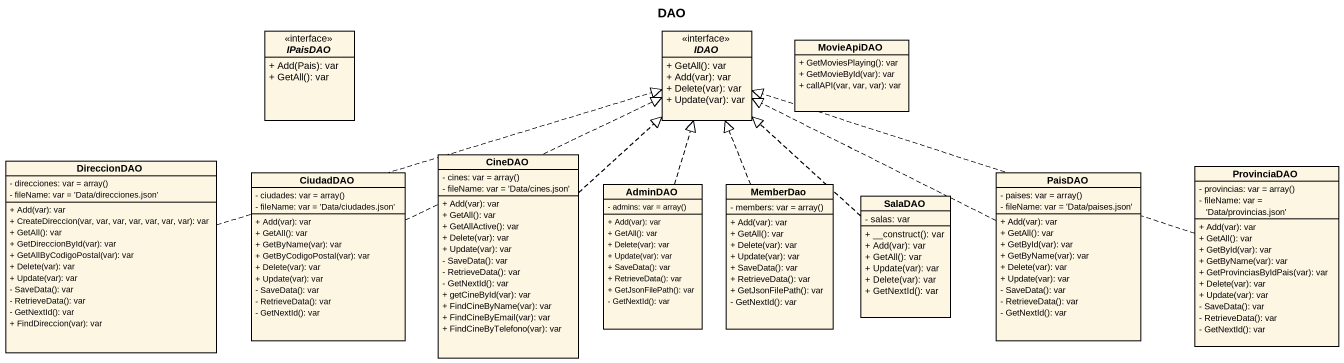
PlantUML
@startuml
title DAO
hide circle
hide empty members
skinparam classAttributeIconSize 0
interface IPaisDAO {
  + Add(Pais): var
  + GetAll(): var
}
interface IDAO {
  + GetAll(): var
  + Add(var): var
  + Delete(var): var
  + Update(var): var
}
class MovieApiDAO {
  + GetMoviesPlaying(): var
  + GetMovieById(var): var
  + callAPI(var, var, var): var
}
class DireccionDAO {
  {field} - direcciones: var = array()
  - fileName: var = 'Data/direcciones.json'
  + Add(var): var
  + CreateDireccion(var, var, var, var, var, var, var): var
  + GetAll(): var
  + GetDireccionById(var): var
  + GetAllByCodigoPostal(var): var
  + Delete(var): var
  + Update(var): var
  - SaveData(): var
  - RetrieveData(): var
  - GetNextId(): var
  + FindDireccion(var): var
}
class CiudadDAO {
  {field} - ciudades: var = array()
  - fileName: var = 'Data/ciudades.json'
  + Add(var): var
  + GetAll(): var
  + GetByName(var): var
  + GetByCodigoPostal(var): var
  + Delete(var): var
  + Update(var): var
  - SaveData(): var
  - RetrieveData(): var
  - GetNextId(): var
}
class CineDAO {
  {field} - cines: var = array()
  - fileName: var = 'Data/cines.json'
  + Add(var): var
  + GetAll(): var
  + GetAllActive(): var
  + Delete(var): var
  + Update(var): var
  - SaveData(): var
  - RetrieveData(): var
  - GetNextId(): var
  + getCineById(var): var
  + FindCineByName(var): var
  + FindCineByEmail(var): var
  + FindCineByTelefono(var): var
}
class AdminDAO {
  {field} - admins: var = array()
  + Add(var): var
  + GetAll(): var
  + Delete(var): var
  + Update(var): var
  + SaveData(): var
  + RetrieveData(): var
  + GetJsonFilePath(): var
  - GetNextId(): var
}
class MemberDao {
  {field} - members: var = array()
  + Add(var): var
  + GetAll(): var
  + Delete(var): var
  + Update(var): var
  + SaveData(): var
  + RetrieveData(): var
  + GetJsonFilePath(): var
  - GetNextId(): var
}
class PaisDAO {
  {field} - paises: var = array()
  - fileName: var = 'Data/paises.json'
  + Add(var): var
  + GetAll(): var
  + GetById(var): var
  + GetByName(var): var
  + Delete(var): var
  + Update(var): var
  - SaveData(): var
  - RetrieveData(): var
  - GetNextId(): var
}
class ProvinciaDAO {
  {field} - provincias: var = array()
  - fileName: var = 'Data/provincias.json'
  + Add(var): var
  + GetAll(): var
  + GetById(var): var
  + GetByName(var): var
  + GetProvinciasByIdPais(var): var
  + Delete(var): var
  + Update(var): var
  - SaveData(): var
  - RetrieveData(): var
  - GetNextId(): var
}
class SalaDAO {
  - salas: var
  + __construct(): var
  + Add(var): var
  + GetAll(): var
  + Update(var): var
  + Delete(var): var
  + GetNextId(): var
}
DireccionDAO .right.|> IDAO
CiudadDAO .right.|> IDAO
CineDAO .up.|> IDAO
AdminDAO .up.|> IDAO
MemberDao .up.|> IDAO
PaisDAO .left.|> IDAO
ProvinciaDAO .left.|> IDAO
SalaDAO .up.|> IDAO
@enduml
